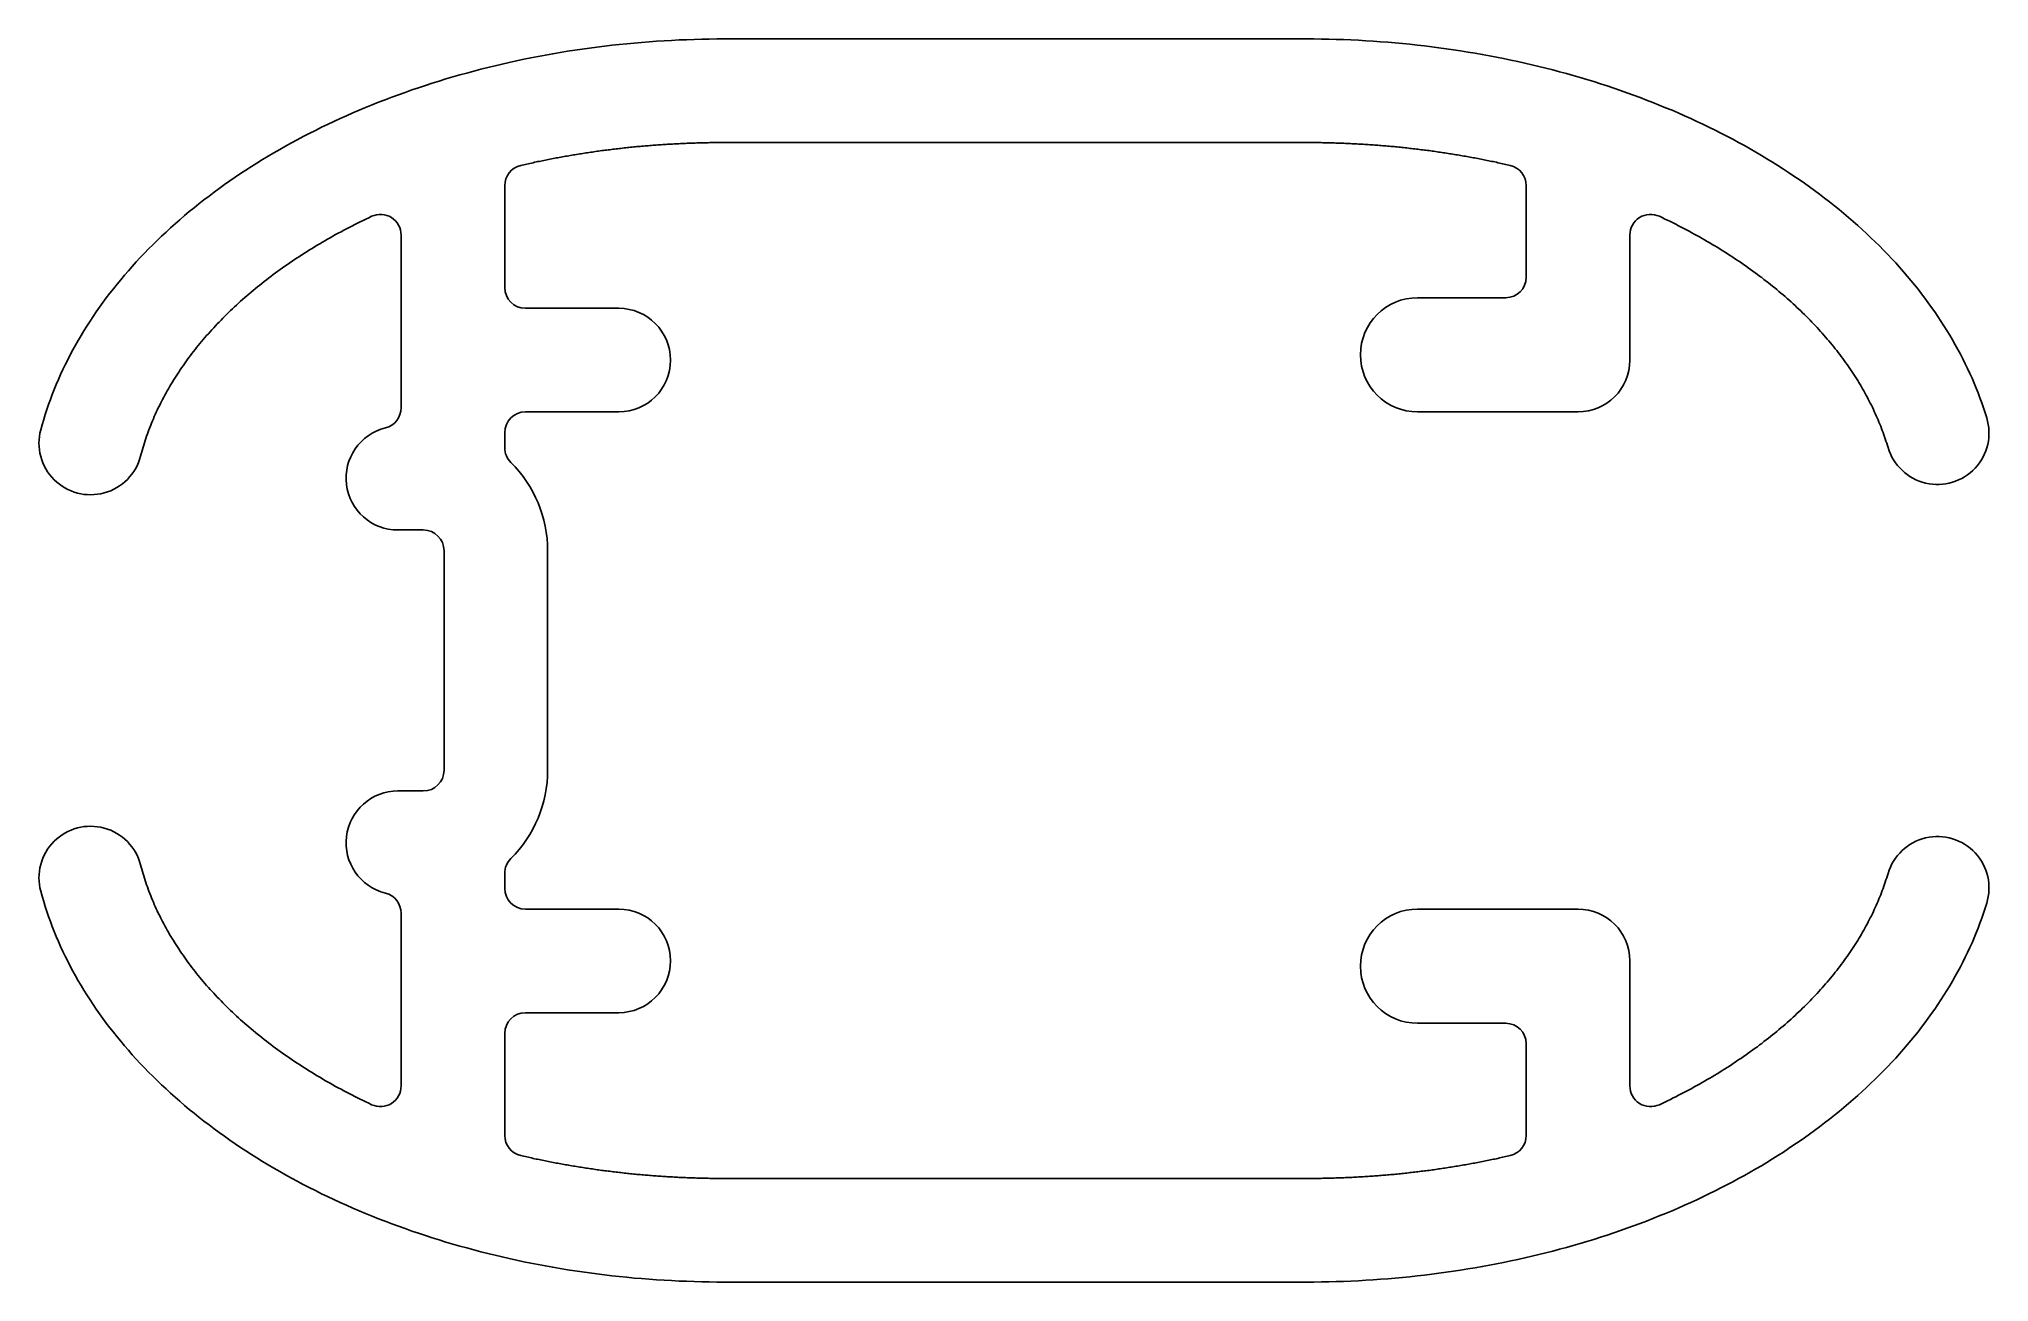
# Model space of a CAD drawing. Extents: x 546.9 to 570.8, y 694 to 709.2.
import ezdxf

# ---------------------------------------------------------------- set-up
doc = ezdxf.new("R2010")
doc.units = 0
doc.layers.get('0').update_dxf_attribs({"linetype": 'CONTINUOUS'})

msp = doc.modelspace()

# ---------------------------------------------------------------- linework, layer by layer
for p, q in [((562.471, 709.229), (555.333, 709.229)), ((555.333, 707.959), (562.471, 707.959)), ((552.641, 706.181), (552.641, 707.431)), ((565.163, 707.431), (565.163, 706.307)), ((551.371, 706.825), (551.371, 704.707)), ((566.433, 705.292), (566.433, 706.825)), ((554.038, 705.927), (552.895, 705.927)), ((564.913, 706.057), (563.831, 706.057)), ((552.895, 704.657), (554.038, 704.657)), ((563.831, 704.657), (565.798, 704.657)), ((552.641, 704.218), (552.641, 704.403)), ((551.331, 703.209), (551.643, 703.209)), ((551.897, 702.955), (551.897, 700.263)), ((553.167, 700.263), (553.167, 702.955)), ((551.643, 700.009), (551.331, 700.009)), ((552.641, 698.815), (552.641, 699)), ((551.371, 696.393), (551.371, 698.511)), ((552.895, 698.561), (554.038, 698.561)), ((563.831, 698.561), (565.798, 698.561)), ((566.433, 697.926), (566.433, 696.393)), ((554.038, 697.291), (552.895, 697.291)), ((564.913, 697.161), (563.831, 697.161)), ((552.641, 697.037), (552.641, 695.786)), ((565.163, 695.786), (565.163, 696.911)), ((555.333, 695.259), (562.471, 695.259)), ((562.471, 693.989), (555.333, 693.989))]:
    msp.add_line(p, q)
for points in [[(555.333, 709.229, 0), (555.241, 709.229, 0), (555.148, 709.228, 0), (555.056, 709.226, 0), (554.964, 709.223, 0), (554.871, 709.22, 0), (554.779, 709.217, 0), (554.687, 709.212, 0), (554.595, 709.207, 0), (554.503, 709.201, 0), (554.411, 709.195, 0), (554.319, 709.187, 0), (554.227, 709.179, 0), (554.136, 709.171, 0), (554.044, 709.162, 0), (553.953, 709.152, 0), (553.862, 709.141, 0), (553.771, 709.13, 0), (553.68, 709.118, 0), (553.59, 709.105, 0), (553.499, 709.092, 0), (553.409, 709.078, 0), (553.319, 709.063, 0), (553.23, 709.048, 0), (553.14, 709.032, 0), (553.051, 709.015, 0), (552.962, 708.998, 0), (552.874, 708.98, 0), (552.785, 708.961, 0), (552.697, 708.942, 0), (552.609, 708.922, 0), (552.522, 708.901, 0), (552.435, 708.88, 0), (552.348, 708.858, 0), (552.262, 708.835, 0), (552.176, 708.812, 0), (552.09, 708.788, 0), (552.005, 708.764, 0), (551.92, 708.739, 0), (551.836, 708.713, 0), (551.752, 708.687, 0), (551.668, 708.66, 0), (551.585, 708.632, 0), (551.502, 708.604, 0), (551.42, 708.575, 0), (551.338, 708.546, 0), (551.256, 708.515, 0), (551.175, 708.485, 0), (551.095, 708.454, 0), (551.015, 708.422, 0), (550.936, 708.389, 0), (550.857, 708.356, 0), (550.778, 708.322, 0), (550.701, 708.288, 0), (550.623, 708.253, 0), (550.547, 708.218, 0), (550.47, 708.182, 0), (550.395, 708.146, 0), (550.32, 708.109, 0), (550.245, 708.071, 0), (550.171, 708.033, 0), (550.098, 707.994, 0), (550.026, 707.955, 0), (549.954, 707.915, 0), (549.882, 707.875, 0), (549.812, 707.834, 0), (549.742, 707.792, 0), (549.672, 707.75, 0), (549.603, 707.708, 0), (549.535, 707.665, 0), (549.468, 707.622, 0), (549.401, 707.578, 0), (549.335, 707.533, 0), (549.27, 707.488, 0), (549.205, 707.443, 0), (549.142, 707.397, 0), (549.078, 707.351, 0), (549.016, 707.304, 0), (548.954, 707.256, 0), (548.893, 707.209, 0), (548.833, 707.16, 0), (548.774, 707.112, 0), (548.715, 707.063, 0), (548.657, 707.013, 0), (548.6, 706.963, 0), (548.544, 706.913, 0), (548.489, 706.862, 0), (548.434, 706.811, 0), (548.38, 706.759, 0), (548.327, 706.707, 0), (548.275, 706.655, 0), (548.224, 706.602, 0), (548.173, 706.549, 0), (548.123, 706.495, 0), (548.075, 706.441, 0), (548.027, 706.387, 0), (547.979, 706.333, 0), (547.933, 706.278, 0), (547.888, 706.222, 0), (547.843, 706.167, 0), (547.8, 706.111, 0), (547.757, 706.054, 0), (547.715, 705.998, 0), (547.674, 705.941, 0), (547.634, 705.884, 0), (547.595, 705.826, 0), (547.557, 705.768, 0), (547.519, 705.71, 0), (547.483, 705.652, 0), (547.447, 705.593, 0), (547.413, 705.534, 0), (547.379, 705.475, 0), (547.346, 705.416, 0), (547.315, 705.356, 0), (547.284, 705.296, 0), (547.254, 705.236, 0), (547.225, 705.176, 0), (547.197, 705.116, 0), (547.17, 705.055, 0), (547.144, 704.994, 0), (547.119, 704.933, 0), (547.095, 704.872, 0), (547.072, 704.81, 0), (547.05, 704.748, 0), (547.028, 704.687, 0), (547.008, 704.625, 0), (546.989, 704.563, 0), (546.971, 704.5, 0), (546.953, 704.438, 0)], [(570.808, 704.586, 0), (570.789, 704.647, 0), (570.768, 704.708, 0), (570.747, 704.768, 0), (570.725, 704.829, 0), (570.702, 704.889, 0), (570.678, 704.949, 0), (570.653, 705.009, 0), (570.628, 705.069, 0), (570.601, 705.128, 0), (570.573, 705.188, 0), (570.545, 705.247, 0), (570.515, 705.306, 0), (570.485, 705.364, 0), (570.454, 705.423, 0), (570.421, 705.481, 0), (570.388, 705.539, 0), (570.354, 705.597, 0), (570.319, 705.654, 0), (570.284, 705.712, 0), (570.247, 705.769, 0), (570.21, 705.825, 0), (570.171, 705.882, 0), (570.132, 705.938, 0), (570.092, 705.994, 0), (570.051, 706.05, 0), (570.009, 706.105, 0), (569.966, 706.16, 0), (569.922, 706.214, 0), (569.878, 706.269, 0), (569.833, 706.323, 0), (569.787, 706.376, 0), (569.74, 706.43, 0), (569.692, 706.483, 0), (569.643, 706.535, 0), (569.594, 706.588, 0), (569.544, 706.64, 0), (569.493, 706.691, 0), (569.441, 706.742, 0), (569.389, 706.793, 0), (569.335, 706.843, 0), (569.281, 706.893, 0), (569.226, 706.943, 0), (569.171, 706.992, 0), (569.114, 707.041, 0), (569.057, 707.089, 0), (568.999, 707.137, 0), (568.94, 707.185, 0), (568.881, 707.232, 0), (568.821, 707.279, 0), (568.76, 707.325, 0), (568.698, 707.371, 0), (568.636, 707.416, 0), (568.573, 707.461, 0), (568.51, 707.505, 0), (568.445, 707.549, 0), (568.38, 707.592, 0), (568.315, 707.635, 0), (568.248, 707.678, 0), (568.181, 707.72, 0), (568.114, 707.761, 0), (568.045, 707.802, 0), (567.976, 707.843, 0), (567.907, 707.883, 0), (567.837, 707.922, 0), (567.766, 707.961, 0), (567.695, 708, 0), (567.623, 708.038, 0), (567.55, 708.075, 0), (567.477, 708.112, 0), (567.403, 708.148, 0), (567.329, 708.184, 0), (567.254, 708.219, 0), (567.179, 708.254, 0), (567.103, 708.288, 0), (567.027, 708.322, 0), (566.95, 708.355, 0), (566.872, 708.387, 0), (566.794, 708.419, 0), (566.716, 708.451, 0), (566.637, 708.481, 0), (566.558, 708.512, 0), (566.478, 708.541, 0), (566.398, 708.57, 0), (566.317, 708.599, 0), (566.236, 708.626, 0), (566.154, 708.654, 0), (566.072, 708.68, 0), (565.99, 708.706, 0), (565.907, 708.732, 0), (565.824, 708.757, 0), (565.74, 708.781, 0), (565.656, 708.804, 0), (565.572, 708.827, 0), (565.488, 708.85, 0), (565.403, 708.872, 0), (565.317, 708.893, 0), (565.232, 708.913, 0), (565.146, 708.933, 0), (565.059, 708.952, 0), (564.973, 708.971, 0), (564.886, 708.989, 0), (564.799, 709.006, 0), (564.711, 709.023, 0), (564.624, 709.039, 0), (564.536, 709.054, 0), (564.448, 709.069, 0), (564.359, 709.083, 0), (564.271, 709.097, 0), (564.182, 709.11, 0), (564.093, 709.122, 0), (564.004, 709.133, 0), (563.915, 709.144, 0), (563.825, 709.154, 0), (563.736, 709.164, 0), (563.646, 709.173, 0), (563.556, 709.181, 0), (563.466, 709.189, 0), (563.376, 709.196, 0), (563.286, 709.202, 0), (563.195, 709.208, 0), (563.105, 709.213, 0), (563.014, 709.217, 0), (562.924, 709.221, 0), (562.833, 709.224, 0), (562.743, 709.226, 0), (562.652, 709.228, 0), (562.561, 709.229, 0), (562.471, 709.229, 0)], [(555.333, 707.959, 0), (555.313, 707.959, 0), (555.293, 707.959, 0), (555.274, 707.959, 0), (555.254, 707.959, 0), (555.234, 707.959, 0), (555.214, 707.958, 0), (555.194, 707.958, 0), (555.174, 707.958, 0), (555.154, 707.958, 0), (555.134, 707.957, 0), (555.114, 707.957, 0), (555.094, 707.956, 0), (555.075, 707.956, 0), (555.055, 707.956, 0), (555.035, 707.955, 0), (555.015, 707.955, 0), (554.995, 707.954, 0), (554.975, 707.953, 0), (554.955, 707.953, 0), (554.935, 707.952, 0), (554.915, 707.951, 0), (554.896, 707.951, 0), (554.876, 707.95, 0), (554.856, 707.949, 0), (554.836, 707.948, 0), (554.816, 707.947, 0), (554.796, 707.946, 0), (554.776, 707.945, 0), (554.757, 707.944, 0), (554.737, 707.943, 0), (554.717, 707.942, 0), (554.697, 707.941, 0), (554.677, 707.94, 0), (554.657, 707.939, 0), (554.638, 707.938, 0), (554.618, 707.937, 0), (554.598, 707.935, 0), (554.578, 707.934, 0), (554.558, 707.933, 0), (554.539, 707.931, 0), (554.519, 707.93, 0), (554.499, 707.929, 0), (554.479, 707.927, 0), (554.46, 707.926, 0), (554.44, 707.924, 0), (554.42, 707.922, 0), (554.4, 707.921, 0), (554.381, 707.919, 0), (554.361, 707.918, 0), (554.341, 707.916, 0), (554.321, 707.914, 0), (554.302, 707.912, 0), (554.282, 707.911, 0), (554.262, 707.909, 0), (554.243, 707.907, 0), (554.223, 707.905, 0), (554.203, 707.903, 0), (554.184, 707.901, 0), (554.164, 707.899, 0), (554.144, 707.897, 0), (554.125, 707.895, 0), (554.105, 707.893, 0), (554.085, 707.891, 0), (554.066, 707.888, 0), (554.046, 707.886, 0), (554.027, 707.884, 0), (554.007, 707.882, 0), (553.988, 707.879, 0), (553.968, 707.877, 0), (553.948, 707.875, 0), (553.929, 707.872, 0), (553.909, 707.87, 0), (553.89, 707.867, 0), (553.87, 707.865, 0), (553.851, 707.862, 0), (553.831, 707.86, 0), (553.812, 707.857, 0), (553.792, 707.854, 0), (553.773, 707.852, 0), (553.754, 707.849, 0), (553.734, 707.846, 0), (553.715, 707.843, 0), (553.695, 707.84, 0), (553.676, 707.838, 0), (553.657, 707.835, 0), (553.637, 707.832, 0), (553.618, 707.829, 0), (553.599, 707.826, 0), (553.579, 707.823, 0), (553.56, 707.82, 0), (553.541, 707.817, 0), (553.521, 707.814, 0), (553.502, 707.81, 0), (553.483, 707.807, 0), (553.464, 707.804, 0), (553.444, 707.801, 0), (553.425, 707.797, 0), (553.406, 707.794, 0), (553.387, 707.791, 0), (553.368, 707.787, 0), (553.348, 707.784, 0), (553.329, 707.78, 0), (553.31, 707.777, 0), (553.291, 707.773, 0), (553.272, 707.77, 0), (553.253, 707.766, 0), (553.234, 707.763, 0), (553.215, 707.759, 0), (553.196, 707.755, 0), (553.177, 707.752, 0), (553.158, 707.748, 0), (553.139, 707.744, 0), (553.12, 707.74, 0), (553.101, 707.736, 0), (553.082, 707.732, 0), (553.063, 707.729, 0), (553.044, 707.725, 0), (553.025, 707.721, 0), (553.006, 707.717, 0), (552.988, 707.712, 0), (552.969, 707.708, 0), (552.95, 707.704, 0), (552.931, 707.7, 0), (552.912, 707.696, 0), (552.894, 707.692, 0), (552.875, 707.687, 0), (552.856, 707.683, 0), (552.838, 707.679, 0)], [(564.966, 707.679, 0), (564.948, 707.683, 0), (564.929, 707.687, 0), (564.91, 707.692, 0), (564.891, 707.696, 0), (564.873, 707.7, 0), (564.854, 707.704, 0), (564.835, 707.708, 0), (564.816, 707.712, 0), (564.797, 707.717, 0), (564.779, 707.721, 0), (564.76, 707.725, 0), (564.741, 707.729, 0), (564.722, 707.732, 0), (564.703, 707.736, 0), (564.684, 707.74, 0), (564.665, 707.744, 0), (564.646, 707.748, 0), (564.627, 707.752, 0), (564.608, 707.755, 0), (564.589, 707.759, 0), (564.57, 707.763, 0), (564.551, 707.766, 0), (564.532, 707.77, 0), (564.513, 707.773, 0), (564.494, 707.777, 0), (564.475, 707.78, 0), (564.455, 707.784, 0), (564.436, 707.787, 0), (564.417, 707.791, 0), (564.398, 707.794, 0), (564.379, 707.797, 0), (564.359, 707.801, 0), (564.34, 707.804, 0), (564.321, 707.807, 0), (564.302, 707.81, 0), (564.283, 707.814, 0), (564.263, 707.817, 0), (564.244, 707.82, 0), (564.225, 707.823, 0), (564.205, 707.826, 0), (564.186, 707.829, 0), (564.167, 707.832, 0), (564.147, 707.835, 0), (564.128, 707.838, 0), (564.109, 707.84, 0), (564.089, 707.843, 0), (564.07, 707.846, 0), (564.05, 707.849, 0), (564.031, 707.852, 0), (564.011, 707.854, 0), (563.992, 707.857, 0), (563.972, 707.86, 0), (563.953, 707.862, 0), (563.934, 707.865, 0), (563.914, 707.867, 0), (563.894, 707.87, 0), (563.875, 707.872, 0), (563.855, 707.875, 0), (563.836, 707.877, 0), (563.816, 707.879, 0), (563.797, 707.882, 0), (563.777, 707.884, 0), (563.758, 707.886, 0), (563.738, 707.888, 0), (563.718, 707.891, 0), (563.699, 707.893, 0), (563.679, 707.895, 0), (563.66, 707.897, 0), (563.64, 707.899, 0), (563.62, 707.901, 0), (563.601, 707.903, 0), (563.581, 707.905, 0), (563.561, 707.907, 0), (563.542, 707.909, 0), (563.522, 707.911, 0), (563.502, 707.912, 0), (563.482, 707.914, 0), (563.463, 707.916, 0), (563.443, 707.918, 0), (563.423, 707.919, 0), (563.404, 707.921, 0), (563.384, 707.922, 0), (563.364, 707.924, 0), (563.344, 707.926, 0), (563.325, 707.927, 0), (563.305, 707.929, 0), (563.285, 707.93, 0), (563.265, 707.931, 0), (563.245, 707.933, 0), (563.226, 707.934, 0), (563.206, 707.935, 0), (563.186, 707.937, 0), (563.166, 707.938, 0), (563.146, 707.939, 0), (563.127, 707.94, 0), (563.107, 707.941, 0), (563.087, 707.942, 0), (563.067, 707.943, 0), (563.047, 707.944, 0), (563.027, 707.945, 0), (563.008, 707.946, 0), (562.988, 707.947, 0), (562.968, 707.948, 0), (562.948, 707.949, 0), (562.928, 707.95, 0), (562.908, 707.951, 0), (562.888, 707.951, 0), (562.869, 707.952, 0), (562.849, 707.953, 0), (562.829, 707.953, 0), (562.809, 707.954, 0), (562.789, 707.955, 0), (562.769, 707.955, 0), (562.749, 707.956, 0), (562.729, 707.956, 0), (562.709, 707.956, 0), (562.69, 707.957, 0), (562.67, 707.957, 0), (562.65, 707.958, 0), (562.63, 707.958, 0), (562.61, 707.958, 0), (562.59, 707.958, 0), (562.57, 707.959, 0), (562.55, 707.959, 0), (562.53, 707.959, 0), (562.51, 707.959, 0), (562.491, 707.959, 0), (562.471, 707.959, 0)], [(551.009, 707.055, 0), (550.974, 707.038, 0), (550.939, 707.021, 0), (550.905, 707.005, 0), (550.87, 706.988, 0), (550.836, 706.971, 0), (550.802, 706.954, 0), (550.768, 706.936, 0), (550.734, 706.919, 0), (550.7, 706.901, 0), (550.667, 706.884, 0), (550.634, 706.866, 0), (550.6, 706.848, 0), (550.568, 706.83, 0), (550.535, 706.812, 0), (550.502, 706.793, 0), (550.47, 706.775, 0), (550.437, 706.756, 0), (550.405, 706.738, 0), (550.374, 706.719, 0), (550.342, 706.7, 0), (550.31, 706.681, 0), (550.279, 706.662, 0), (550.248, 706.643, 0), (550.217, 706.623, 0), (550.186, 706.604, 0), (550.155, 706.584, 0), (550.125, 706.564, 0), (550.095, 706.544, 0), (550.065, 706.524, 0), (550.035, 706.504, 0), (550.005, 706.484, 0), (549.976, 706.464, 0), (549.946, 706.443, 0), (549.917, 706.423, 0), (549.888, 706.402, 0), (549.86, 706.382, 0), (549.831, 706.361, 0), (549.803, 706.34, 0), (549.775, 706.319, 0), (549.747, 706.297, 0), (549.719, 706.276, 0), (549.692, 706.255, 0), (549.664, 706.233, 0), (549.637, 706.212, 0), (549.61, 706.19, 0), (549.584, 706.168, 0), (549.557, 706.146, 0), (549.531, 706.124, 0), (549.505, 706.102, 0), (549.479, 706.08, 0), (549.453, 706.058, 0), (549.428, 706.035, 0), (549.403, 706.013, 0), (549.378, 705.99, 0), (549.353, 705.967, 0), (549.329, 705.945, 0), (549.304, 705.922, 0), (549.28, 705.899, 0), (549.256, 705.876, 0), (549.232, 705.853, 0), (549.209, 705.829, 0), (549.186, 705.806, 0), (549.163, 705.783, 0), (549.14, 705.759, 0), (549.117, 705.736, 0), (549.095, 705.712, 0), (549.073, 705.688, 0), (549.051, 705.664, 0), (549.029, 705.64, 0), (549.008, 705.616, 0), (548.987, 705.592, 0), (548.966, 705.568, 0), (548.945, 705.544, 0), (548.924, 705.52, 0), (548.904, 705.495, 0), (548.884, 705.471, 0), (548.864, 705.446, 0), (548.845, 705.422, 0), (548.825, 705.397, 0), (548.806, 705.372, 0), (548.787, 705.347, 0), (548.769, 705.322, 0), (548.75, 705.297, 0), (548.732, 705.272, 0), (548.714, 705.247, 0), (548.697, 705.222, 0), (548.679, 705.197, 0), (548.662, 705.171, 0), (548.645, 705.146, 0), (548.628, 705.121, 0), (548.612, 705.095, 0), (548.595, 705.069, 0), (548.579, 705.044, 0), (548.564, 705.018, 0), (548.548, 704.992, 0), (548.533, 704.966, 0), (548.518, 704.941, 0), (548.503, 704.915, 0), (548.489, 704.889, 0), (548.474, 704.863, 0), (548.46, 704.837, 0), (548.447, 704.81, 0), (548.433, 704.784, 0), (548.42, 704.758, 0), (548.407, 704.732, 0), (548.394, 704.705, 0), (548.381, 704.679, 0), (548.369, 704.652, 0), (548.357, 704.626, 0), (548.345, 704.599, 0), (548.334, 704.573, 0), (548.322, 704.546, 0), (548.311, 704.52, 0), (548.301, 704.493, 0), (548.29, 704.466, 0), (548.28, 704.439, 0), (548.27, 704.412, 0), (548.26, 704.386, 0), (548.251, 704.359, 0), (548.241, 704.332, 0), (548.232, 704.305, 0), (548.224, 704.278, 0), (548.215, 704.251, 0), (548.207, 704.224, 0), (548.199, 704.197, 0), (548.191, 704.169, 0), (548.184, 704.142, 0), (548.177, 704.115, 0)], [(569.598, 704.22, 0), (569.59, 704.246, 0), (569.582, 704.273, 0), (569.573, 704.299, 0), (569.565, 704.325, 0), (569.556, 704.351, 0), (569.547, 704.377, 0), (569.537, 704.403, 0), (569.528, 704.429, 0), (569.518, 704.455, 0), (569.508, 704.481, 0), (569.497, 704.507, 0), (569.487, 704.533, 0), (569.476, 704.559, 0), (569.465, 704.585, 0), (569.454, 704.61, 0), (569.442, 704.636, 0), (569.43, 704.662, 0), (569.418, 704.687, 0), (569.406, 704.713, 0), (569.394, 704.739, 0), (569.381, 704.764, 0), (569.368, 704.79, 0), (569.355, 704.815, 0), (569.342, 704.84, 0), (569.328, 704.866, 0), (569.314, 704.891, 0), (569.3, 704.916, 0), (569.286, 704.941, 0), (569.271, 704.966, 0), (569.256, 704.991, 0), (569.241, 705.016, 0), (569.226, 705.041, 0), (569.21, 705.066, 0), (569.195, 705.091, 0), (569.179, 705.116, 0), (569.163, 705.14, 0), (569.146, 705.165, 0), (569.13, 705.19, 0), (569.113, 705.214, 0), (569.096, 705.239, 0), (569.078, 705.263, 0), (569.061, 705.287, 0), (569.043, 705.312, 0), (569.025, 705.336, 0), (569.007, 705.36, 0), (568.988, 705.384, 0), (568.97, 705.408, 0), (568.951, 705.432, 0), (568.932, 705.456, 0), (568.913, 705.48, 0), (568.893, 705.503, 0), (568.873, 705.527, 0), (568.853, 705.55, 0), (568.833, 705.574, 0), (568.813, 705.597, 0), (568.792, 705.621, 0), (568.771, 705.644, 0), (568.75, 705.667, 0), (568.729, 705.69, 0), (568.708, 705.713, 0), (568.686, 705.736, 0), (568.664, 705.759, 0), (568.642, 705.782, 0), (568.62, 705.805, 0), (568.597, 705.827, 0), (568.574, 705.85, 0), (568.551, 705.872, 0), (568.528, 705.895, 0), (568.505, 705.917, 0), (568.481, 705.939, 0), (568.458, 705.961, 0), (568.434, 705.983, 0), (568.41, 706.005, 0), (568.385, 706.027, 0), (568.361, 706.049, 0), (568.336, 706.07, 0), (568.311, 706.092, 0), (568.286, 706.113, 0), (568.26, 706.135, 0), (568.235, 706.156, 0), (568.209, 706.177, 0), (568.183, 706.198, 0), (568.157, 706.219, 0), (568.131, 706.24, 0), (568.104, 706.261, 0), (568.077, 706.282, 0), (568.05, 706.303, 0), (568.023, 706.323, 0), (567.996, 706.343, 0), (567.969, 706.364, 0), (567.941, 706.384, 0), (567.913, 706.404, 0), (567.885, 706.424, 0), (567.857, 706.444, 0), (567.828, 706.464, 0), (567.8, 706.484, 0), (567.771, 706.503, 0), (567.742, 706.523, 0), (567.713, 706.542, 0), (567.684, 706.561, 0), (567.654, 706.58, 0), (567.625, 706.599, 0), (567.595, 706.618, 0), (567.565, 706.637, 0), (567.535, 706.656, 0), (567.504, 706.675, 0), (567.474, 706.693, 0), (567.443, 706.711, 0), (567.412, 706.73, 0), (567.381, 706.748, 0), (567.35, 706.766, 0), (567.319, 706.784, 0), (567.287, 706.802, 0), (567.255, 706.819, 0), (567.223, 706.837, 0), (567.191, 706.854, 0), (567.159, 706.872, 0), (567.127, 706.889, 0), (567.094, 706.906, 0), (567.062, 706.923, 0), (567.029, 706.94, 0), (566.996, 706.957, 0), (566.963, 706.973, 0), (566.93, 706.99, 0), (566.896, 707.006, 0), (566.863, 707.022, 0), (566.829, 707.039, 0), (566.795, 707.055, 0)], [(548.177, 699.103, 0), (548.184, 699.076, 0), (548.191, 699.049, 0), (548.199, 699.021, 0), (548.207, 698.994, 0), (548.215, 698.967, 0), (548.224, 698.94, 0), (548.232, 698.913, 0), (548.241, 698.886, 0), (548.251, 698.859, 0), (548.26, 698.832, 0), (548.27, 698.805, 0), (548.28, 698.779, 0), (548.29, 698.752, 0), (548.301, 698.725, 0), (548.311, 698.698, 0), (548.322, 698.672, 0), (548.334, 698.645, 0), (548.345, 698.619, 0), (548.357, 698.592, 0), (548.369, 698.565, 0), (548.381, 698.539, 0), (548.394, 698.513, 0), (548.407, 698.486, 0), (548.42, 698.46, 0), (548.433, 698.434, 0), (548.447, 698.408, 0), (548.46, 698.381, 0), (548.474, 698.355, 0), (548.489, 698.329, 0), (548.503, 698.303, 0), (548.518, 698.277, 0), (548.533, 698.251, 0), (548.548, 698.226, 0), (548.564, 698.2, 0), (548.579, 698.174, 0), (548.595, 698.148, 0), (548.612, 698.123, 0), (548.628, 698.097, 0), (548.645, 698.072, 0), (548.662, 698.047, 0), (548.679, 698.021, 0), (548.697, 697.996, 0), (548.714, 697.971, 0), (548.732, 697.946, 0), (548.75, 697.921, 0), (548.769, 697.896, 0), (548.787, 697.871, 0), (548.806, 697.846, 0), (548.825, 697.821, 0), (548.845, 697.796, 0), (548.864, 697.772, 0), (548.884, 697.747, 0), (548.904, 697.723, 0), (548.924, 697.698, 0), (548.945, 697.674, 0), (548.966, 697.65, 0), (548.987, 697.626, 0), (549.008, 697.601, 0), (549.029, 697.577, 0), (549.051, 697.554, 0), (549.073, 697.53, 0), (549.095, 697.506, 0), (549.117, 697.482, 0), (549.14, 697.459, 0), (549.163, 697.435, 0), (549.186, 697.412, 0), (549.209, 697.388, 0), (549.232, 697.365, 0), (549.256, 697.342, 0), (549.28, 697.319, 0), (549.304, 697.296, 0), (549.329, 697.273, 0), (549.353, 697.25, 0), (549.378, 697.228, 0), (549.403, 697.205, 0), (549.428, 697.183, 0), (549.453, 697.16, 0), (549.479, 697.138, 0), (549.505, 697.116, 0), (549.531, 697.094, 0), (549.557, 697.072, 0), (549.584, 697.05, 0), (549.61, 697.028, 0), (549.637, 697.006, 0), (549.664, 696.985, 0), (549.692, 696.963, 0), (549.719, 696.942, 0), (549.747, 696.92, 0), (549.775, 696.899, 0), (549.803, 696.878, 0), (549.831, 696.857, 0), (549.86, 696.836, 0), (549.888, 696.816, 0), (549.917, 696.795, 0), (549.946, 696.774, 0), (549.976, 696.754, 0), (550.005, 696.734, 0), (550.035, 696.713, 0), (550.065, 696.693, 0), (550.095, 696.673, 0), (550.125, 696.654, 0), (550.155, 696.634, 0), (550.186, 696.614, 0), (550.217, 696.595, 0), (550.248, 696.575, 0), (550.279, 696.556, 0), (550.31, 696.537, 0), (550.342, 696.518, 0), (550.374, 696.499, 0), (550.405, 696.48, 0), (550.437, 696.461, 0), (550.47, 696.443, 0), (550.502, 696.425, 0), (550.535, 696.406, 0), (550.568, 696.388, 0), (550.6, 696.37, 0), (550.634, 696.352, 0), (550.667, 696.334, 0), (550.7, 696.317, 0), (550.734, 696.299, 0), (550.768, 696.282, 0), (550.802, 696.264, 0), (550.836, 696.247, 0), (550.87, 696.23, 0), (550.905, 696.213, 0), (550.939, 696.196, 0), (550.974, 696.18, 0), (551.009, 696.163, 0)], [(566.795, 696.163, 0), (566.829, 696.179, 0), (566.863, 696.195, 0), (566.896, 696.212, 0), (566.93, 696.228, 0), (566.963, 696.245, 0), (566.996, 696.261, 0), (567.029, 696.278, 0), (567.062, 696.295, 0), (567.094, 696.312, 0), (567.127, 696.329, 0), (567.159, 696.346, 0), (567.191, 696.363, 0), (567.223, 696.381, 0), (567.255, 696.398, 0), (567.287, 696.416, 0), (567.319, 696.434, 0), (567.35, 696.452, 0), (567.381, 696.47, 0), (567.412, 696.488, 0), (567.443, 696.506, 0), (567.474, 696.525, 0), (567.504, 696.543, 0), (567.535, 696.562, 0), (567.565, 696.581, 0), (567.595, 696.599, 0), (567.625, 696.618, 0), (567.654, 696.637, 0), (567.684, 696.657, 0), (567.713, 696.676, 0), (567.742, 696.695, 0), (567.771, 696.715, 0), (567.8, 696.734, 0), (567.828, 696.754, 0), (567.857, 696.774, 0), (567.885, 696.794, 0), (567.913, 696.814, 0), (567.941, 696.834, 0), (567.969, 696.854, 0), (567.996, 696.874, 0), (568.023, 696.895, 0), (568.05, 696.915, 0), (568.077, 696.936, 0), (568.104, 696.957, 0), (568.131, 696.977, 0), (568.157, 696.998, 0), (568.183, 697.019, 0), (568.209, 697.041, 0), (568.235, 697.062, 0), (568.26, 697.083, 0), (568.286, 697.104, 0), (568.311, 697.126, 0), (568.336, 697.147, 0), (568.361, 697.169, 0), (568.385, 697.191, 0), (568.41, 697.213, 0), (568.434, 697.235, 0), (568.458, 697.257, 0), (568.481, 697.279, 0), (568.505, 697.301, 0), (568.528, 697.323, 0), (568.551, 697.346, 0), (568.574, 697.368, 0), (568.597, 697.391, 0), (568.62, 697.413, 0), (568.642, 697.436, 0), (568.664, 697.459, 0), (568.686, 697.482, 0), (568.708, 697.505, 0), (568.729, 697.528, 0), (568.75, 697.551, 0), (568.771, 697.574, 0), (568.792, 697.597, 0), (568.813, 697.621, 0), (568.833, 697.644, 0), (568.853, 697.667, 0), (568.873, 697.691, 0), (568.893, 697.715, 0), (568.913, 697.738, 0), (568.932, 697.762, 0), (568.951, 697.786, 0), (568.97, 697.81, 0), (568.988, 697.834, 0), (569.007, 697.858, 0), (569.025, 697.882, 0), (569.043, 697.906, 0), (569.061, 697.931, 0), (569.078, 697.955, 0), (569.096, 697.979, 0), (569.113, 698.004, 0), (569.13, 698.028, 0), (569.146, 698.053, 0), (569.163, 698.077, 0), (569.179, 698.102, 0), (569.195, 698.127, 0), (569.21, 698.152, 0), (569.226, 698.177, 0), (569.241, 698.202, 0), (569.256, 698.227, 0), (569.271, 698.252, 0), (569.286, 698.277, 0), (569.3, 698.302, 0), (569.314, 698.327, 0), (569.328, 698.352, 0), (569.342, 698.378, 0), (569.355, 698.403, 0), (569.368, 698.428, 0), (569.381, 698.454, 0), (569.394, 698.479, 0), (569.406, 698.505, 0), (569.418, 698.53, 0), (569.43, 698.556, 0), (569.442, 698.582, 0), (569.454, 698.607, 0), (569.465, 698.633, 0), (569.476, 698.659, 0), (569.487, 698.685, 0), (569.497, 698.711, 0), (569.508, 698.737, 0), (569.518, 698.763, 0), (569.528, 698.789, 0), (569.537, 698.815, 0), (569.547, 698.841, 0), (569.556, 698.867, 0), (569.565, 698.893, 0), (569.573, 698.919, 0), (569.582, 698.945, 0), (569.59, 698.972, 0), (569.598, 698.998, 0)], [(546.953, 698.78, 0), (546.971, 698.718, 0), (546.989, 698.655, 0), (547.008, 698.593, 0), (547.028, 698.531, 0), (547.05, 698.47, 0), (547.072, 698.408, 0), (547.095, 698.346, 0), (547.119, 698.285, 0), (547.144, 698.224, 0), (547.17, 698.163, 0), (547.197, 698.102, 0), (547.225, 698.042, 0), (547.254, 697.982, 0), (547.284, 697.921, 0), (547.315, 697.862, 0), (547.346, 697.802, 0), (547.379, 697.743, 0), (547.413, 697.683, 0), (547.447, 697.625, 0), (547.483, 697.566, 0), (547.519, 697.508, 0), (547.557, 697.45, 0), (547.595, 697.392, 0), (547.634, 697.334, 0), (547.674, 697.277, 0), (547.715, 697.22, 0), (547.757, 697.163, 0), (547.8, 697.107, 0), (547.843, 697.051, 0), (547.888, 696.996, 0), (547.933, 696.94, 0), (547.979, 696.885, 0), (548.027, 696.831, 0), (548.075, 696.776, 0), (548.123, 696.723, 0), (548.173, 696.669, 0), (548.224, 696.616, 0), (548.275, 696.563, 0), (548.327, 696.511, 0), (548.38, 696.459, 0), (548.434, 696.407, 0), (548.489, 696.356, 0), (548.544, 696.305, 0), (548.6, 696.255, 0), (548.657, 696.205, 0), (548.715, 696.155, 0), (548.774, 696.106, 0), (548.833, 696.057, 0), (548.893, 696.009, 0), (548.954, 695.962, 0), (549.016, 695.914, 0), (549.078, 695.867, 0), (549.142, 695.821, 0), (549.205, 695.775, 0), (549.27, 695.73, 0), (549.335, 695.685, 0), (549.401, 695.64, 0), (549.468, 695.596, 0), (549.535, 695.553, 0), (549.603, 695.51, 0), (549.672, 695.468, 0), (549.742, 695.426, 0), (549.812, 695.384, 0), (549.882, 695.343, 0), (549.954, 695.303, 0), (550.026, 695.263, 0), (550.098, 695.224, 0), (550.171, 695.185, 0), (550.245, 695.147, 0), (550.32, 695.109, 0), (550.395, 695.072, 0), (550.47, 695.036, 0), (550.547, 695, 0), (550.623, 694.964, 0), (550.701, 694.93, 0), (550.778, 694.895, 0), (550.857, 694.862, 0), (550.936, 694.829, 0), (551.015, 694.796, 0), (551.095, 694.764, 0), (551.175, 694.733, 0), (551.256, 694.702, 0), (551.338, 694.672, 0), (551.42, 694.643, 0), (551.502, 694.614, 0), (551.585, 694.586, 0), (551.668, 694.558, 0), (551.752, 694.531, 0), (551.836, 694.505, 0), (551.92, 694.479, 0), (552.005, 694.454, 0), (552.09, 694.429, 0), (552.176, 694.406, 0), (552.262, 694.382, 0), (552.348, 694.36, 0), (552.435, 694.338, 0), (552.522, 694.317, 0), (552.609, 694.296, 0), (552.697, 694.276, 0), (552.785, 694.257, 0), (552.874, 694.238, 0), (552.962, 694.22, 0), (553.051, 694.203, 0), (553.14, 694.186, 0), (553.23, 694.17, 0), (553.319, 694.155, 0), (553.409, 694.14, 0), (553.499, 694.126, 0), (553.59, 694.113, 0), (553.68, 694.1, 0), (553.771, 694.088, 0), (553.862, 694.077, 0), (553.953, 694.066, 0), (554.044, 694.056, 0), (554.136, 694.047, 0), (554.227, 694.038, 0), (554.319, 694.031, 0), (554.411, 694.023, 0), (554.503, 694.017, 0), (554.595, 694.011, 0), (554.687, 694.006, 0), (554.779, 694.001, 0), (554.871, 693.998, 0), (554.964, 693.994, 0), (555.056, 693.992, 0), (555.148, 693.99, 0), (555.241, 693.989, 0), (555.333, 693.989, 0)], [(562.471, 693.989, 0), (562.561, 693.989, 0), (562.652, 693.99, 0), (562.743, 693.992, 0), (562.833, 693.994, 0), (562.924, 693.997, 0), (563.014, 694.001, 0), (563.105, 694.005, 0), (563.195, 694.01, 0), (563.286, 694.016, 0), (563.376, 694.022, 0), (563.466, 694.029, 0), (563.556, 694.037, 0), (563.646, 694.045, 0), (563.736, 694.054, 0), (563.825, 694.063, 0), (563.915, 694.074, 0), (564.004, 694.085, 0), (564.093, 694.096, 0), (564.182, 694.108, 0), (564.271, 694.121, 0), (564.359, 694.135, 0), (564.448, 694.149, 0), (564.536, 694.163, 0), (564.624, 694.179, 0), (564.711, 694.195, 0), (564.799, 694.212, 0), (564.886, 694.229, 0), (564.973, 694.247, 0), (565.059, 694.266, 0), (565.146, 694.285, 0), (565.232, 694.305, 0), (565.317, 694.325, 0), (565.403, 694.346, 0), (565.488, 694.368, 0), (565.572, 694.39, 0), (565.656, 694.413, 0), (565.74, 694.437, 0), (565.824, 694.461, 0), (565.907, 694.486, 0), (565.99, 694.512, 0), (566.072, 694.538, 0), (566.154, 694.564, 0), (566.236, 694.591, 0), (566.317, 694.619, 0), (566.398, 694.648, 0), (566.478, 694.677, 0), (566.558, 694.706, 0), (566.637, 694.736, 0), (566.716, 694.767, 0), (566.794, 694.799, 0), (566.872, 694.83, 0), (566.95, 694.863, 0), (567.027, 694.896, 0), (567.103, 694.93, 0), (567.179, 694.964, 0), (567.254, 694.998, 0), (567.329, 695.034, 0), (567.403, 695.069, 0), (567.477, 695.106, 0), (567.55, 695.143, 0), (567.623, 695.18, 0), (567.695, 695.218, 0), (567.766, 695.256, 0), (567.837, 695.295, 0), (567.907, 695.335, 0), (567.976, 695.375, 0), (568.045, 695.415, 0), (568.114, 695.456, 0), (568.181, 695.498, 0), (568.248, 695.54, 0), (568.315, 695.582, 0), (568.38, 695.625, 0), (568.445, 695.669, 0), (568.51, 695.713, 0), (568.573, 695.757, 0), (568.636, 695.802, 0), (568.698, 695.847, 0), (568.76, 695.893, 0), (568.821, 695.939, 0), (568.881, 695.986, 0), (568.94, 696.033, 0), (568.999, 696.081, 0), (569.057, 696.129, 0), (569.114, 696.177, 0), (569.171, 696.226, 0), (569.226, 696.275, 0), (569.281, 696.325, 0), (569.335, 696.375, 0), (569.389, 696.425, 0), (569.441, 696.476, 0), (569.493, 696.527, 0), (569.544, 696.578, 0), (569.594, 696.63, 0), (569.643, 696.683, 0), (569.692, 696.735, 0), (569.74, 696.788, 0), (569.787, 696.842, 0), (569.833, 696.895, 0), (569.878, 696.949, 0), (569.922, 697.003, 0), (569.966, 697.058, 0), (570.009, 697.113, 0), (570.051, 697.168, 0), (570.092, 697.224, 0), (570.132, 697.28, 0), (570.171, 697.336, 0), (570.21, 697.392, 0), (570.247, 697.449, 0), (570.284, 697.506, 0), (570.319, 697.563, 0), (570.354, 697.621, 0), (570.388, 697.679, 0), (570.421, 697.737, 0), (570.454, 697.795, 0), (570.485, 697.853, 0), (570.515, 697.912, 0), (570.545, 697.971, 0), (570.573, 698.03, 0), (570.601, 698.09, 0), (570.628, 698.149, 0), (570.653, 698.209, 0), (570.678, 698.269, 0), (570.702, 698.329, 0), (570.725, 698.389, 0), (570.747, 698.45, 0), (570.768, 698.51, 0), (570.789, 698.571, 0), (570.808, 698.632, 0)], [(552.838, 695.539, 0), (552.856, 695.535, 0), (552.875, 695.53, 0), (552.894, 695.526, 0), (552.912, 695.522, 0), (552.931, 695.518, 0), (552.95, 695.514, 0), (552.969, 695.51, 0), (552.988, 695.505, 0), (553.006, 695.501, 0), (553.025, 695.497, 0), (553.044, 695.493, 0), (553.063, 695.489, 0), (553.082, 695.485, 0), (553.101, 695.482, 0), (553.12, 695.478, 0), (553.139, 695.474, 0), (553.158, 695.47, 0), (553.177, 695.466, 0), (553.196, 695.463, 0), (553.215, 695.459, 0), (553.234, 695.455, 0), (553.253, 695.452, 0), (553.272, 695.448, 0), (553.291, 695.444, 0), (553.31, 695.441, 0), (553.329, 695.437, 0), (553.348, 695.434, 0), (553.368, 695.431, 0), (553.387, 695.427, 0), (553.406, 695.424, 0), (553.425, 695.42, 0), (553.444, 695.417, 0), (553.464, 695.414, 0), (553.483, 695.411, 0), (553.502, 695.408, 0), (553.521, 695.404, 0), (553.541, 695.401, 0), (553.56, 695.398, 0), (553.579, 695.395, 0), (553.599, 695.392, 0), (553.618, 695.389, 0), (553.637, 695.386, 0), (553.657, 695.383, 0), (553.676, 695.38, 0), (553.695, 695.377, 0), (553.715, 695.375, 0), (553.734, 695.372, 0), (553.754, 695.369, 0), (553.773, 695.366, 0), (553.792, 695.364, 0), (553.812, 695.361, 0), (553.831, 695.358, 0), (553.851, 695.356, 0), (553.87, 695.353, 0), (553.89, 695.351, 0), (553.909, 695.348, 0), (553.929, 695.346, 0), (553.948, 695.343, 0), (553.968, 695.341, 0), (553.988, 695.339, 0), (554.007, 695.336, 0), (554.027, 695.334, 0), (554.046, 695.332, 0), (554.066, 695.33, 0), (554.085, 695.327, 0), (554.105, 695.325, 0), (554.125, 695.323, 0), (554.144, 695.321, 0), (554.164, 695.319, 0), (554.184, 695.317, 0), (554.203, 695.315, 0), (554.223, 695.313, 0), (554.243, 695.311, 0), (554.262, 695.309, 0), (554.282, 695.307, 0), (554.302, 695.306, 0), (554.321, 695.304, 0), (554.341, 695.302, 0), (554.361, 695.3, 0), (554.381, 695.299, 0), (554.4, 695.297, 0), (554.42, 695.295, 0), (554.44, 695.294, 0), (554.46, 695.292, 0), (554.479, 695.291, 0), (554.499, 695.289, 0), (554.519, 695.288, 0), (554.539, 695.287, 0), (554.558, 695.285, 0), (554.578, 695.284, 0), (554.598, 695.283, 0), (554.618, 695.281, 0), (554.638, 695.28, 0), (554.657, 695.279, 0), (554.677, 695.278, 0), (554.697, 695.277, 0), (554.717, 695.276, 0), (554.737, 695.274, 0), (554.757, 695.273, 0), (554.776, 695.272, 0), (554.796, 695.272, 0), (554.816, 695.271, 0), (554.836, 695.27, 0), (554.856, 695.269, 0), (554.876, 695.268, 0), (554.896, 695.267, 0), (554.915, 695.267, 0), (554.935, 695.266, 0), (554.955, 695.265, 0), (554.975, 695.265, 0), (554.995, 695.264, 0), (555.015, 695.263, 0), (555.035, 695.263, 0), (555.055, 695.262, 0), (555.075, 695.262, 0), (555.094, 695.261, 0), (555.114, 695.261, 0), (555.134, 695.261, 0), (555.154, 695.26, 0), (555.174, 695.26, 0), (555.194, 695.26, 0), (555.214, 695.26, 0), (555.234, 695.259, 0), (555.254, 695.259, 0), (555.274, 695.259, 0), (555.293, 695.259, 0), (555.313, 695.259, 0), (555.333, 695.259, 0)], [(562.471, 695.259, 0), (562.491, 695.259, 0), (562.51, 695.259, 0), (562.53, 695.259, 0), (562.55, 695.259, 0), (562.57, 695.259, 0), (562.59, 695.26, 0), (562.61, 695.26, 0), (562.63, 695.26, 0), (562.65, 695.26, 0), (562.67, 695.261, 0), (562.69, 695.261, 0), (562.709, 695.261, 0), (562.729, 695.262, 0), (562.749, 695.262, 0), (562.769, 695.263, 0), (562.789, 695.263, 0), (562.809, 695.264, 0), (562.829, 695.265, 0), (562.849, 695.265, 0), (562.869, 695.266, 0), (562.888, 695.267, 0), (562.908, 695.267, 0), (562.928, 695.268, 0), (562.948, 695.269, 0), (562.968, 695.27, 0), (562.988, 695.271, 0), (563.008, 695.272, 0), (563.027, 695.272, 0), (563.047, 695.273, 0), (563.067, 695.274, 0), (563.087, 695.276, 0), (563.107, 695.277, 0), (563.127, 695.278, 0), (563.146, 695.279, 0), (563.166, 695.28, 0), (563.186, 695.281, 0), (563.206, 695.283, 0), (563.226, 695.284, 0), (563.245, 695.285, 0), (563.265, 695.287, 0), (563.285, 695.288, 0), (563.305, 695.289, 0), (563.325, 695.291, 0), (563.344, 695.292, 0), (563.364, 695.294, 0), (563.384, 695.295, 0), (563.404, 695.297, 0), (563.423, 695.299, 0), (563.443, 695.3, 0), (563.463, 695.302, 0), (563.482, 695.304, 0), (563.502, 695.306, 0), (563.522, 695.307, 0), (563.542, 695.309, 0), (563.561, 695.311, 0), (563.581, 695.313, 0), (563.601, 695.315, 0), (563.62, 695.317, 0), (563.64, 695.319, 0), (563.66, 695.321, 0), (563.679, 695.323, 0), (563.699, 695.325, 0), (563.718, 695.327, 0), (563.738, 695.33, 0), (563.758, 695.332, 0), (563.777, 695.334, 0), (563.797, 695.336, 0), (563.816, 695.339, 0), (563.836, 695.341, 0), (563.855, 695.343, 0), (563.875, 695.346, 0), (563.894, 695.348, 0), (563.914, 695.351, 0), (563.934, 695.353, 0), (563.953, 695.356, 0), (563.972, 695.358, 0), (563.992, 695.361, 0), (564.011, 695.364, 0), (564.031, 695.366, 0), (564.05, 695.369, 0), (564.07, 695.372, 0), (564.089, 695.375, 0), (564.109, 695.377, 0), (564.128, 695.38, 0), (564.147, 695.383, 0), (564.167, 695.386, 0), (564.186, 695.389, 0), (564.205, 695.392, 0), (564.225, 695.395, 0), (564.244, 695.398, 0), (564.263, 695.401, 0), (564.283, 695.404, 0), (564.302, 695.408, 0), (564.321, 695.411, 0), (564.34, 695.414, 0), (564.359, 695.417, 0), (564.379, 695.42, 0), (564.398, 695.424, 0), (564.417, 695.427, 0), (564.436, 695.431, 0), (564.455, 695.434, 0), (564.475, 695.437, 0), (564.494, 695.441, 0), (564.513, 695.444, 0), (564.532, 695.448, 0), (564.551, 695.452, 0), (564.57, 695.455, 0), (564.589, 695.459, 0), (564.608, 695.463, 0), (564.627, 695.466, 0), (564.646, 695.47, 0), (564.665, 695.474, 0), (564.684, 695.478, 0), (564.703, 695.482, 0), (564.722, 695.485, 0), (564.741, 695.489, 0), (564.76, 695.493, 0), (564.779, 695.497, 0), (564.797, 695.501, 0), (564.816, 695.505, 0), (564.835, 695.51, 0), (564.854, 695.514, 0), (564.873, 695.518, 0), (564.891, 695.522, 0), (564.91, 695.526, 0), (564.929, 695.53, 0), (564.948, 695.535, 0), (564.966, 695.539, 0)]]:
    msp.add_polyline3d(points)
for centre, radius, start, end in [((552.895, 707.431), 0.254, 103.0476, 180), ((564.909, 707.431), 0.254, 0, 76.9524), ((551.117, 706.825), 0.254, 0, 115.1573), ((566.687, 706.825), 0.254, 64.8427, 180), ((552.895, 706.181), 0.254, 180, 270), ((564.913, 706.307), 0.25, 270, 0), ((554.038, 705.292), 0.635, 270, 90), ((563.831, 705.357), 0.7, 90, 180), ((563.831, 705.357), 0.7, 180, 270), ((565.798, 705.292), 0.635, 270, 0), ((551.117, 704.707), 0.254, 283.9348, 0), ((551.331, 703.844), 0.635, 103.9348, 270), ((552.895, 704.403), 0.254, 90, 180), ((570.204, 704.4), 0.632, 196.5369, 17.1146), ((547.564, 704.274), 0.633, 164.9482, 345.4811), ((552.895, 704.218), 0.254, 180, 225.2394), ((551.643, 702.955), 1.524, 0, 45.2394), ((551.643, 702.955), 0.254, 0, 90), ((551.643, 700.263), 0.254, 270, 0), ((551.643, 700.263), 1.524, 314.7606, 0), ((551.331, 699.374), 0.635, 90, 256.0652), ((547.564, 698.944), 0.633, 14.5189, 195.0518), ((570.204, 698.818), 0.632, 342.8854, 163.4631), ((552.895, 699), 0.254, 134.7606, 180), ((551.117, 698.511), 0.254, 0, 76.0652), ((552.895, 698.815), 0.254, 180, 270), ((554.038, 697.926), 0.635, 270, 90), ((563.831, 697.861), 0.7, 90, 180), ((565.798, 697.926), 0.635, 0, 90), ((563.831, 697.861), 0.7, 180, 270), ((552.895, 697.037), 0.254, 90, 180), ((564.913, 696.911), 0.25, 0, 90), ((551.117, 696.393), 0.254, 244.8427, 0), ((566.687, 696.393), 0.254, 180, 295.1573), ((552.895, 695.786), 0.254, 180, 256.9524), ((564.909, 695.786), 0.254, 283.0476, 0)]:
    msp.add_arc(centre, radius, start, end)

doc.saveas('drawing.dxf')
